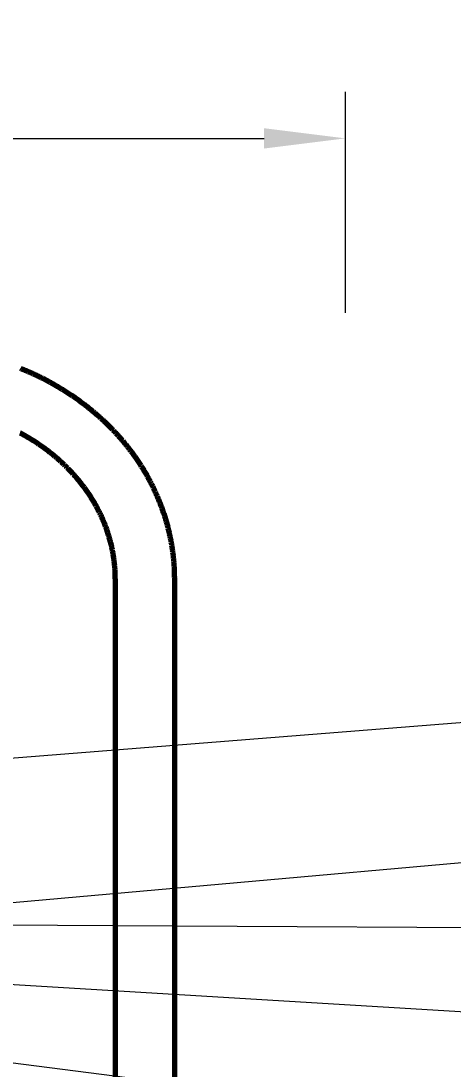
# Model space of a CAD drawing. Header units: millimetres. Extents: x 0 to 2382, y 0 to 420.
# Drawn here: x 175.04 to 193.64, y 298.5 to 343.55 of the extents above; entities that cross this region are included whole.
import ezdxf

# ---------------------------------------------------------------- set-up
doc = ezdxf.new("R2010")
doc.units = ezdxf.units.MM
for name, color, linetype, lineweight in [('01-VISIBLE', 7, 'CONTINUOUS', 70), ('04-COTA', 3, 'CONTINUOUS', 18), ('08-FINA', 5, 'CONTINUOUS', 18)]:
    doc.layers.add(name, color=color, linetype=linetype, lineweight=lineweight)
doc.styles.add('ISO3098', font='isocpeur.ttf')
doc.dimstyles.new('FLAMA-IRAM', dxfattribs={"dimtxt": 3.5, "dimasz": 3.5, "dimexe": 2, "dimexo": 1.5, "dimgap": 1, "dimtad": 1, "dimdec": 1, "dimtxsty": 'ISO3098', "dimblk": 'IRAM_FLECHA', "dimblk1": 'IRAM_FLECHA', "dimblk2": 'IRAM_FLECHA', "dimcen": 2.5, "dimclrd": 256, "dimclre": 256, "dimclrt": 256, "dimazin": 3, "dimtfac": 1, "dimtmove": 0, "dimatfit": 3, "dimlwd": 18, "dimlwe": 18})

# ---------------------------------------------------------------- blocks, each defined once
blk = doc.blocks.new('IRAM_FLECHA')
blk.add_solid([(0, 0), (-1, 0.125), (-1, -0.125)])

msp = doc.modelspace()

# ---------------------------------------------------------------- linework, layer by layer
at = {"layer": '01-VISIBLE'}
for p, q in [((179.1, 319.57), (179.1, 314.962)), ((181.64, 319.57), (181.64, 314.962)), ((179.1, 309.962), (179.1, 278.5)), ((181.64, 309.962), (181.64, 278.5))]:
    msp.add_line(p, q, dxfattribs=at)
for points in [[(175.015, 328.619), (175.061, 328.601), (175.107, 328.582), (175.154, 328.563), (175.2, 328.544), (175.246, 328.524), (175.292, 328.505), (175.338, 328.485), (175.384, 328.465), (175.43, 328.445), (175.476, 328.424), (175.521, 328.404), (175.567, 328.383), (175.612, 328.362), (175.658, 328.341), (175.703, 328.32), (175.748, 328.298), (175.793, 328.277), (175.838, 328.255), (175.883, 328.233), (175.928, 328.211), (175.973, 328.188), (176.018, 328.165), (176.062, 328.143), (176.107, 328.12), (176.151, 328.096), (176.195, 328.073), (176.239, 328.049), (176.283, 328.026), (176.327, 328.002), (176.371, 327.978), (176.415, 327.953), (176.459, 327.929), (176.502, 327.904), (176.546, 327.879), (176.589, 327.854), (176.632, 327.829), (176.675, 327.803), (176.718, 327.778), (176.761, 327.752), (176.804, 327.726), (176.846, 327.699), (176.889, 327.673), (176.931, 327.646), (176.974, 327.62), (177.016, 327.593), (177.058, 327.566), (177.1, 327.538), (177.142, 327.511), (177.183, 327.483), (177.225, 327.455), (177.266, 327.427), (177.308, 327.399), (177.349, 327.37), (177.39, 327.342), (177.431, 327.313), (177.472, 327.284), (177.512, 327.255), (177.553, 327.225), (177.593, 327.196), (177.633, 327.166), (177.674, 327.136), (177.714, 327.106), (177.753, 327.076), (177.793, 327.045), (177.833, 327.014), (177.872, 326.984), (177.911, 326.953), (177.951, 326.921), (177.99, 326.89), (178.028, 326.859), (178.067, 326.827), (178.106, 326.795), (178.144, 326.763), (178.182, 326.731), (178.221, 326.698), (178.259, 326.666), (178.296, 326.633), (178.334, 326.6), (178.372, 326.567), (178.409, 326.533), (178.446, 326.5), (178.483, 326.466), (178.52, 326.432), (178.557, 326.398), (178.593, 326.364), (178.63, 326.33), (178.666, 326.295), (178.702, 326.26), (178.738, 326.226), (178.774, 326.19), (178.809, 326.155), (178.845, 326.12), (178.88, 326.084), (178.915, 326.049), (178.95, 326.013), (178.985, 325.977), (179.019, 325.94), (179.053, 325.904), (179.088, 325.867), (179.122, 325.831), (179.155, 325.794), (179.189, 325.757), (179.223, 325.719), (179.256, 325.682), (179.289, 325.644), (179.322, 325.607), (179.355, 325.569), (179.387, 325.531), (179.419, 325.493), (179.452, 325.454), (179.484, 325.416), (179.515, 325.377), (179.547, 325.338), (179.578, 325.299), (179.61, 325.26), (179.641, 325.221), (179.671, 325.181), (179.702, 325.142), (179.732, 325.102), (179.763, 325.062), (179.793, 325.022), (179.822, 324.982), (179.852, 324.941), (179.881, 324.901), (179.91, 324.86), (179.939, 324.819), (179.968, 324.778), (179.997, 324.737), (180.025, 324.696), (180.053, 324.655), (180.081, 324.613), (180.109, 324.571), (180.136, 324.529), (180.164, 324.488), (180.191, 324.445), (180.218, 324.403), (180.244, 324.361), (180.271, 324.318), (180.297, 324.276), (180.323, 324.233), (180.348, 324.19), (180.374, 324.147), (180.399, 324.104), (180.424, 324.06), (180.449, 324.017), (180.474, 323.973), (180.498, 323.929), (180.522, 323.886), (180.546, 323.842), (180.57, 323.797), (180.593, 323.753), (180.616, 323.709), (180.639, 323.664), (180.662, 323.62), (180.685, 323.575), (180.707, 323.53), (180.729, 323.485), (180.751, 323.44), (180.772, 323.395), (180.793, 323.35), (180.814, 323.304), (180.835, 323.259), (180.856, 323.213), (180.876, 323.167), (180.896, 323.121), (180.916, 323.075), (180.935, 323.029), (180.955, 322.983), (180.974, 322.937), (180.993, 322.89), (181.011, 322.844), (181.029, 322.797), (181.047, 322.751), (181.065, 322.704), (181.083, 322.657), (181.1, 322.61), (181.117, 322.563), (181.134, 322.516), (181.15, 322.468), (181.166, 322.421), (181.182, 322.374), (181.198, 322.326), (181.214, 322.279), (181.229, 322.231), (181.244, 322.183), (181.258, 322.135), (181.273, 322.087), (181.287, 322.039), (181.301, 321.991), (181.314, 321.943), (181.327, 321.895), (181.34, 321.846), (181.353, 321.798), (181.366, 321.749), (181.378, 321.701), (181.39, 321.652), (181.402, 321.604), (181.413, 321.555), (181.424, 321.506), (181.435, 321.457), (181.446, 321.408), (181.456, 321.359), (181.466, 321.31), (181.476, 321.261), (181.485, 321.212), (181.494, 321.163), (181.503, 321.114), (181.512, 321.064), (181.52, 321.015), (181.528, 320.965), (181.536, 320.916), (181.544, 320.867), (181.551, 320.817), (181.558, 320.767), (181.565, 320.718), (181.571, 320.668), (181.577, 320.618), (181.583, 320.569), (181.589, 320.519), (181.594, 320.469), (181.599, 320.419), (181.603, 320.37), (181.608, 320.32), (181.612, 320.27), (181.616, 320.22), (181.619, 320.17), (181.623, 320.12), (181.626, 320.07), (181.628, 320.02), (181.631, 319.97), (181.633, 319.92), (181.635, 319.87), (181.636, 319.82), (181.638, 319.77), (181.639, 319.72), (181.639, 319.67), (181.64, 319.62), (181.64, 319.57)], [(179.1, 319.57), (179.1, 319.62), (179.099, 319.67), (179.098, 319.72), (179.097, 319.77), (179.095, 319.82), (179.093, 319.87), (179.09, 319.92), (179.087, 319.97), (179.084, 320.02), (179.08, 320.07), (179.076, 320.12), (179.071, 320.17), (179.066, 320.22), (179.061, 320.27), (179.055, 320.32), (179.049, 320.369), (179.042, 320.419), (179.035, 320.469), (179.027, 320.518), (179.02, 320.568), (179.012, 320.617), (179.003, 320.667), (178.994, 320.716), (178.985, 320.765), (178.975, 320.814), (178.965, 320.863), (178.954, 320.912), (178.943, 320.961), (178.932, 321.01), (178.92, 321.059), (178.908, 321.108), (178.896, 321.156), (178.883, 321.205), (178.87, 321.253), (178.856, 321.301), (178.842, 321.349), (178.828, 321.397), (178.813, 321.445), (178.798, 321.493), (178.783, 321.541), (178.767, 321.588), (178.751, 321.636), (178.734, 321.683), (178.717, 321.73), (178.7, 321.777), (178.682, 321.824), (178.664, 321.871), (178.646, 321.918), (178.627, 321.964), (178.608, 322.01), (178.589, 322.057), (178.569, 322.103), (178.549, 322.149), (178.529, 322.194), (178.508, 322.24), (178.487, 322.286), (178.466, 322.331), (178.444, 322.376), (178.422, 322.421), (178.399, 322.466), (178.377, 322.51), (178.353, 322.555), (178.33, 322.599), (178.306, 322.643), (178.282, 322.687), (178.258, 322.731), (178.233, 322.775), (178.208, 322.818), (178.183, 322.862), (178.157, 322.905), (178.132, 322.948), (178.105, 322.99), (178.079, 323.033), (178.052, 323.075), (178.025, 323.117), (177.998, 323.159), (177.97, 323.201), (177.942, 323.243), (177.914, 323.284), (177.885, 323.325), (177.856, 323.366), (177.827, 323.407), (177.798, 323.448), (177.768, 323.488), (177.738, 323.528), (177.708, 323.568), (177.677, 323.608), (177.647, 323.647), (177.615, 323.687), (177.584, 323.726), (177.553, 323.765), (177.521, 323.804), (177.489, 323.842), (177.456, 323.88), (177.424, 323.918), (177.391, 323.956), (177.358, 323.994), (177.325, 324.031), (177.291, 324.069), (177.257, 324.106), (177.223, 324.142), (177.189, 324.179), (177.154, 324.215), (177.12, 324.251), (177.085, 324.287), (177.049, 324.323), (177.014, 324.358), (176.978, 324.394), (176.942, 324.429), (176.906, 324.463), (176.87, 324.498), (176.834, 324.532), (176.797, 324.566), (176.76, 324.6), (176.723, 324.634), (176.685, 324.667), (176.648, 324.7), (176.61, 324.733), (176.572, 324.766), (176.534, 324.798), (176.495, 324.831), (176.457, 324.863), (176.418, 324.894), (176.379, 324.926), (176.34, 324.957), (176.301, 324.988), (176.261, 325.019), (176.221, 325.05), (176.181, 325.08), (176.141, 325.11), (176.101, 325.14), (176.061, 325.17), (176.02, 325.199), (175.979, 325.228), (175.938, 325.257), (175.897, 325.286), (175.856, 325.314), (175.815, 325.342), (175.773, 325.37), (175.731, 325.398), (175.689, 325.426), (175.647, 325.453), (175.605, 325.48), (175.563, 325.507), (175.52, 325.533), (175.478, 325.559), (175.435, 325.585), (175.392, 325.611), (175.349, 325.637), (175.305, 325.662), (175.262, 325.687), (175.218, 325.712), (175.175, 325.737), (175.131, 325.761), (175.087, 325.785), (175.043, 325.809), (174.999, 325.832)], [(179.1, 314.962), (179.1, 314.912), (179.1, 314.862), (179.1, 314.812), (179.1, 314.762), (179.1, 314.712), (179.1, 314.662), (179.1, 314.612), (179.1, 314.562), (179.1, 314.512), (179.1, 314.462), (179.1, 314.412), (179.1, 314.362), (179.1, 314.312), (179.1, 314.262), (179.1, 314.212), (179.1, 314.162), (179.1, 314.112), (179.1, 314.062), (179.1, 314.012), (179.1, 313.962), (179.1, 313.912), (179.1, 313.862), (179.1, 313.812), (179.1, 313.762), (179.1, 313.712), (179.1, 313.662), (179.1, 313.612), (179.1, 313.562), (179.1, 313.512), (179.1, 313.462), (179.1, 313.412), (179.1, 313.362), (179.1, 313.312), (179.1, 313.262), (179.1, 313.212), (179.1, 313.162), (179.1, 313.112), (179.1, 313.062), (179.1, 313.012), (179.1, 312.962), (179.1, 312.912), (179.1, 312.862), (179.1, 312.812), (179.1, 312.762), (179.1, 312.712), (179.1, 312.662), (179.1, 312.612), (179.1, 312.562), (179.1, 312.512), (179.1, 312.462), (179.1, 312.412), (179.1, 312.362), (179.1, 312.312), (179.1, 312.262), (179.1, 312.212), (179.1, 312.162), (179.1, 312.112), (179.1, 312.062), (179.1, 312.012), (179.1, 311.962), (179.1, 311.912), (179.1, 311.862), (179.1, 311.812), (179.1, 311.762), (179.1, 311.712), (179.1, 311.662), (179.1, 311.612), (179.1, 311.562), (179.1, 311.512), (179.1, 311.462), (179.1, 311.412), (179.1, 311.362), (179.1, 311.312), (179.1, 311.262), (179.1, 311.212), (179.1, 311.162), (179.1, 311.112), (179.1, 311.062), (179.1, 311.012), (179.1, 310.962), (179.1, 310.912), (179.1, 310.862), (179.1, 310.812), (179.1, 310.762), (179.1, 310.712), (179.1, 310.662), (179.1, 310.612), (179.1, 310.562), (179.1, 310.512), (179.1, 310.462), (179.1, 310.412), (179.1, 310.362), (179.1, 310.312), (179.1, 310.262), (179.1, 310.212), (179.1, 310.162), (179.1, 310.112), (179.1, 310.062), (179.1, 310.012), (179.1, 309.962)], [(181.64, 314.962), (181.64, 314.912), (181.64, 314.862), (181.64, 314.812), (181.64, 314.762), (181.64, 314.712), (181.64, 314.662), (181.64, 314.612), (181.64, 314.562), (181.64, 314.512), (181.64, 314.462), (181.64, 314.412), (181.64, 314.362), (181.64, 314.312), (181.64, 314.262), (181.64, 314.212), (181.64, 314.162), (181.64, 314.112), (181.64, 314.062), (181.64, 314.012), (181.64, 313.962), (181.64, 313.912), (181.64, 313.862), (181.64, 313.812), (181.64, 313.762), (181.64, 313.712), (181.64, 313.662), (181.64, 313.612), (181.64, 313.562), (181.64, 313.512), (181.64, 313.462), (181.64, 313.412), (181.64, 313.362), (181.64, 313.312), (181.64, 313.262), (181.64, 313.212), (181.64, 313.162), (181.64, 313.112), (181.64, 313.062), (181.64, 313.012), (181.64, 312.962), (181.64, 312.912), (181.64, 312.862), (181.64, 312.812), (181.64, 312.762), (181.64, 312.712), (181.64, 312.662), (181.64, 312.612), (181.64, 312.562), (181.64, 312.512), (181.64, 312.462), (181.64, 312.412), (181.64, 312.362), (181.64, 312.312), (181.64, 312.262), (181.64, 312.212), (181.64, 312.162), (181.64, 312.112), (181.64, 312.062), (181.64, 312.012), (181.64, 311.962), (181.64, 311.912), (181.64, 311.862), (181.64, 311.812), (181.64, 311.762), (181.64, 311.712), (181.64, 311.662), (181.64, 311.612), (181.64, 311.562), (181.64, 311.512), (181.64, 311.462), (181.64, 311.412), (181.64, 311.362), (181.64, 311.312), (181.64, 311.262), (181.64, 311.212), (181.64, 311.162), (181.64, 311.112), (181.64, 311.062), (181.64, 311.012), (181.64, 310.962), (181.64, 310.912), (181.64, 310.862), (181.64, 310.812), (181.64, 310.762), (181.64, 310.712), (181.64, 310.662), (181.64, 310.612), (181.64, 310.562), (181.64, 310.512), (181.64, 310.462), (181.64, 310.412), (181.64, 310.362), (181.64, 310.312), (181.64, 310.262), (181.64, 310.212), (181.64, 310.162), (181.64, 310.112), (181.64, 310.062), (181.64, 310.012), (181.64, 309.962)]]:
    msp.add_lwpolyline(points, dxfattribs=at)
at = {"layer": '08-FINA'}
for p, q in [((204.012, 314.184), (166.29, 311.197)), ((214.016, 309.146), (166.189, 304.895)), ((204, 304.521), (163, 304.737)), ((214.007, 299.741), (163, 302.826)), ((204.032, 295.007), (163, 300.25))]:
    msp.add_line(p, q, dxfattribs=at)

# ---------------------------------------------------------------- dimensions: what is measured, and where the dimension line sits
at = {"layer": '04-COTA'}
msp.add_linear_dim(base=(137, 338.5), p1=(137, 329.5), p2=(189, 329.5), dimstyle='FLAMA-IRAM', override={"dimlfac": 10}, dxfattribs=at).render()

doc.saveas('drawing.dxf')
